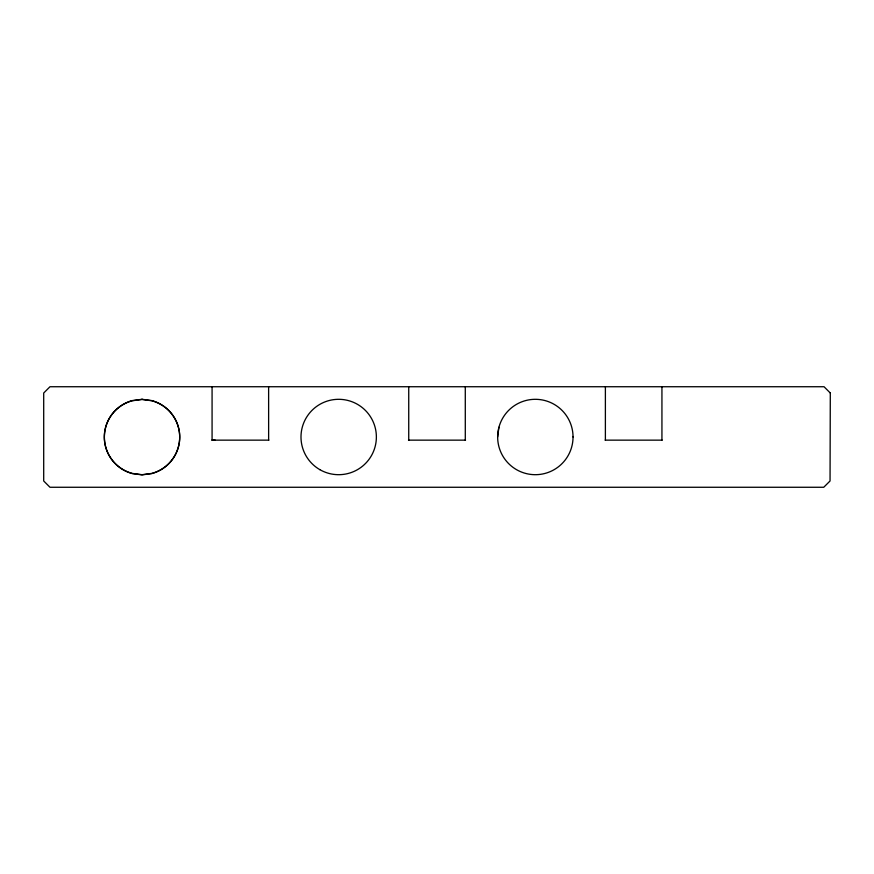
<?xml version="1.0" encoding="UTF-8"?>
<svg xmlns="http://www.w3.org/2000/svg" width="874" height="874" viewBox="0 0 874 874"><rect width="100%" height="100%" fill="white"/><g stroke="black" fill="none" stroke-linecap="round" stroke-linejoin="round"><path stroke-width="1.31" d="M212.076 386.756L212.076 440.092L215.222 440.146M497.634 437L498.923 427.244M211.825 440.146L268.886 440.146M408.486 440.146L465.536 440.146M605.136 440.146L662.186 440.146M661.935 386.745L661.935 440.146M605.387 386.745L605.387 440.146M573.038 436.476L573.038 437A37.702 37.702 0 0 1 516.49 469.644A37.702 37.702 0 0 1 516.49 404.356A37.702 37.702 0 0 1 573.038 437M465.285 386.745L465.296 440.146M408.737 386.745L408.737 440.146M268.624 386.756L268.635 440.146M830.3 393.016L830.049 480.984L823.745 487.266L49.982 487.266L43.7 480.984L43.7 393.016L49.982 386.734L824.04 386.734L830.3 393.016M142.025 399.298L132.269 400.587A37.702 37.702 0 0 0 132.269 473.413L142.025 474.702L151.781 473.413A37.702 37.702 0 0 0 151.781 400.587L142.025 399.298M142.036 399.473L132.28 400.762A37.702 37.702 0 0 0 132.28 473.588L142.036 474.877L151.792 473.588A37.702 37.702 0 0 0 151.792 400.762L142.036 399.473M319.829 469.644A37.702 37.702 0 0 0 376.377 437A37.702 37.702 0 0 0 319.829 404.356A37.702 37.702 0 0 0 319.829 469.644"/></g></svg>
